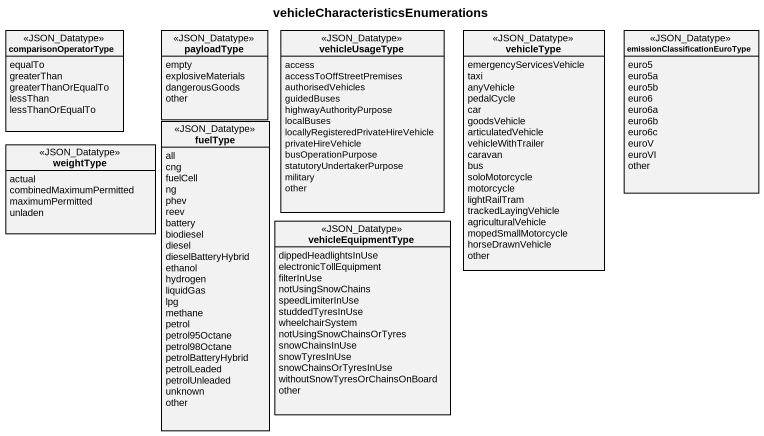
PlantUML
@startuml
title vehicleCharacteristicsEnumerations
hide circle
hide empty members
enum comparisonOperatorType <<JSON_Datatype>> {
  equalTo
  greaterThan
  greaterThanOrEqualTo
  lessThan
  lessThanOrEqualTo
}
enum payloadType <<JSON_Datatype>> {
  empty
  explosiveMaterials
  dangerousGoods
  other
}
enum vehicleUsageType <<JSON_Datatype>> {
  access
  accessToOffStreetPremises
  authorisedVehicles
  guidedBuses
  highwayAuthorityPurpose
  localBuses
  locallyRegisteredPrivateHireVehicle
  privateHireVehicle
  busOperationPurpose
  statutoryUndertakerPurpose
  military
  other
}
enum vehicleType <<JSON_Datatype>> {
  emergencyServicesVehicle
  taxi
  anyVehicle
  pedalCycle
  car
  goodsVehicle
  articulatedVehicle
  vehicleWithTrailer
  caravan
  bus
  soloMotorcycle
  motorcycle
  lightRailTram
  trackedLayingVehicle
  agriculturalVehicle
  mopedSmallMotorcycle
  horseDrawnVehicle
  other
}
enum "emissionClassificationEuroType" as emissionClassificationEuroTy <<JSON_Datatype>> {
  euro5
  euro5a
  euro5b
  euro6
  euro6a
  euro6b
  euro6c
  euroV
  euroVI
  other
}
enum weightType <<JSON_Datatype>> {
  actual
  combinedMaximumPermitted
  maximumPermitted
  unladen
}
enum fuelType <<JSON_Datatype>> {
  all
  cng
  fuelCell
  ng
  phev
  reev
  battery
  biodiesel
  diesel
  dieselBatteryHybrid
  ethanol
  hydrogen
  liquidGas
  lpg
  methane
  petrol
  petrol95Octane
  petrol98Octane
  petrolBatteryHybrid
  petrolLeaded
  petrolUnleaded
  unknown
  other
}
enum vehicleEquipmentType <<JSON_Datatype>> {
  dippedHeadlightsInUse
  electronicTollEquipment
  filterInUse
  notUsingSnowChains
  speedLimiterInUse
  studdedTyresInUse
  wheelchairSystem
  notUsingSnowChainsOrTyres
  snowChainsInUse
  snowTyresInUse
  snowChainsOrTyresInUse
  withoutSnowTyresOrChainsOnBoard
  other
}
@enduml
